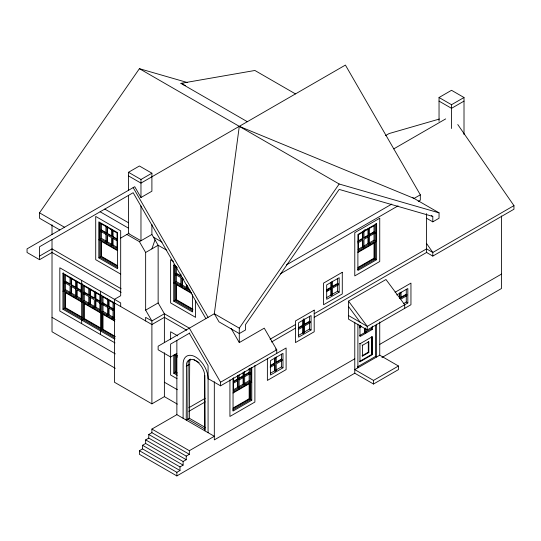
<?xml version="1.0" encoding="UTF-8"?>
<svg xmlns="http://www.w3.org/2000/svg" width="541" height="541" viewBox="0 0 541 541"><rect width="100%" height="100%" fill="white"/><g stroke="black" fill="none" stroke-linecap="round" stroke-linejoin="round"><path stroke-width="0.81" d="M205.195 427.41L189.35 418.261L186.226 420.066L186.571 363.417A13.207 7.621 60 0 1 195.592 360.631A13.207 7.621 60 0 1 204.613 373.831L204.958 430.879M189.35 418.261L189.695 361.611A13.207 7.621 60 0 1 190.628 359.549M151.899 248.874L155.017 239.866M59.821 229.952L39.534 218.239L39.534 212.836L139.409 68.68L187.321 82.509M276.742 353.395L276.742 349.79L264.258 328.164L239.291 342.581L239.291 328.164L339.166 184.001L439.042 212.836L439.042 218.239L432.8 221.844L426.558 218.239M128.488 190.31L128.488 172.288L139.409 165.986L151.899 173.194L151.899 191.21L140.971 197.519L134.729 186.706L27.05 248.874L27.05 252.478L39.534 259.687L52.017 252.478L121.11 292.37M128.488 172.288L140.971 179.497L151.899 173.194M39.534 256.082L52.017 248.874L121.123 288.772M105.427 226.253L105.948 225.949M106.469 226.855L106.99 226.551L106.99 233.759L111.493 236.363L111.493 229.154L110.973 229.452M100.396 230.554L101.438 229.952L106.469 232.86L105.948 233.157L100.917 230.256L100.917 231.46L105.948 234.361L106.469 234.057M100.396 231.758L101.438 231.156L101.438 238.365L106.469 241.266L105.427 241.868M112.014 230.053L112.535 229.756L112.535 236.965L116.842 239.453M106.99 233.759L107.503 233.462L112.014 236.059M98.834 239.866L99.875 239.264L99.875 257.286L117.884 267.68M100.396 238.966L117.045 248.576L117.045 232.961L100.396 223.345L100.396 238.966L101.438 238.365M112.535 236.965L113.055 236.66L117.363 239.149M106.469 242.469L107.503 241.868L112.014 244.471M120.684 238.067L129.089 233.212M110.973 245.073L111.493 244.769L112.535 245.371L112.535 238.162L116.842 240.65M114.8 339.187L62.945 309.242L62.945 273.205L63.466 272.901L63.466 290.923L114.604 320.448M112.014 245.675L113.055 245.073L117.363 247.562M98.834 257.888L117.566 268.701L117.566 232.657L98.834 221.844L98.834 257.888L100.396 256.989M117.566 250.679L100.917 241.07L100.917 256.684L101.438 256.387L117.363 265.577M69.532 277.607L70.053 277.31L70.053 284.519L65.021 281.611L65.021 282.815L70.053 285.716L70.053 292.924L71.094 293.526L71.094 286.317L71.615 286.02L71.615 293.229L76.119 295.826L75.084 296.427M70.573 278.209L71.094 277.912L71.094 285.114L75.598 287.717L76.119 287.42L71.615 284.816L71.094 285.114M64.501 281.915L65.542 281.313L69.857 283.802M64.501 283.112L65.021 282.815M126.925 234.463L139.409 241.665L151.899 234.463L151.899 224.508M75.084 280.813L75.598 280.509L75.598 287.717M76.119 281.415L76.639 281.11M62.945 291.22L63.466 290.923M64.501 290.321L81.15 299.93L81.15 284.316L64.501 274.706L64.501 290.321L65.542 289.719L69.857 292.208M81.671 284.018L82.191 283.714L82.191 301.736M71.094 286.317L75.598 288.921L76.119 288.624M76.639 281.915L76.639 288.319L77.16 288.022L81.475 290.51M69.532 293.229L70.573 292.627M70.573 293.824L71.615 293.229M177.347 404.127L164.383 396.641L151.899 403.85L151.899 320.955L145.651 310.142L145.651 252.478L158.141 245.269L166.756 250.246M81.15 291.525L81.671 291.22L76.639 288.319M88.257 288.421L88.778 288.123L88.778 295.325L83.754 292.424L83.754 293.628L88.778 296.529L88.778 303.738L89.82 304.34L89.82 297.131L90.34 296.826L90.34 304.035L94.202 306.267M81.15 292.728L81.671 292.424L76.639 289.523L76.639 296.732L75.598 296.13L75.598 288.921M89.299 289.022L89.82 288.718L89.82 295.927L94.33 298.531L94.33 291.322L93.809 291.626M83.233 292.728L84.274 292.126L89.299 295.028M76.119 297.029L77.16 296.427L81.475 298.916M83.233 293.925L84.274 293.323L84.274 300.532L89.299 303.44M62.945 309.242L63.987 308.64L81.989 319.041M65.021 308.045L65.542 307.741L82.191 317.351L81.671 317.655L65.021 308.045L65.021 292.424L81.671 302.034L82.712 301.432L82.712 319.454L115.125 338.166M94.851 292.221L95.372 291.924L95.372 299.132L100.396 302.034L99.875 302.338M89.82 295.927L90.34 295.629L94.202 297.861M83.233 301.134L99.875 310.744L99.875 295.129L83.233 285.52L83.233 301.134L84.274 300.532M439.042 121.292L439.042 97.508L451.525 90.3L464.009 97.508L464.009 134.54M100.396 294.825L100.917 294.527M95.372 299.132L95.885 298.835L100.2 301.323M88.257 304.035L88.778 303.738M89.82 297.131L94.33 299.734L94.33 306.943L95.372 307.538L95.372 300.336L95.885 300.032L95.885 307.241L100.2 309.729M89.299 304.637L90.34 304.035M385.449 135.663L389.101 133.553L439.366 119.04M106.99 299.234L107.503 298.93M99.875 303.535L100.396 303.237L95.372 300.336M93.809 307.241L94.851 306.639M108.024 299.836L108.545 299.531M101.958 303.535L103 302.94L108.024 305.841L107.503 306.138L102.479 303.237L102.479 304.441L107.503 307.342L108.024 307.038M94.851 307.843L95.885 307.241M101.958 304.739L102.479 304.441M192.474 294.744L192.474 311.947L173.742 301.134L173.742 265.097L174.263 264.792L174.263 282.815L191.548 292.796M439.042 97.508L451.525 104.717L464.009 97.508M81.671 320.056L83.233 319.156M83.754 318.852L84.274 318.554L100.917 328.164L100.396 328.468L83.754 318.852L83.754 303.237L100.396 312.847L101.438 312.245L101.438 330.267M112.535 302.433L113.055 302.135L113.055 309.344L113.576 309.046L109.066 306.443L108.545 306.74L108.545 300.336M113.576 303.034L114.097 302.737L114.097 309.946L114.618 309.641L114.618 303.237M464.009 101.113L451.525 108.322L439.042 101.113M115.01 303.866L101.958 296.326L101.958 311.947L103 311.346L108.024 314.247L106.99 314.848M175.304 273.8L176.346 273.205L180.653 275.694M107.503 307.342L107.503 314.551L108.545 315.153L108.545 307.944L113.055 310.548L113.576 310.243M175.304 275.004L176.346 274.402L176.346 281.611L180.653 284.099M393.774 148.876L445.676 118.905M108.024 315.45L109.066 314.848L113.576 317.452L112.535 318.054M180.336 285.114L180.856 284.816L181.891 285.418L181.891 278.209L182.412 277.905L182.412 285.114L186.922 287.717L185.881 288.319M173.742 283.112L174.263 282.815M177.462 267.842L175.304 266.598L175.304 282.213L176.346 281.611M113.576 318.656L114.618 318.054L114.618 310.845L114.097 311.143L114.097 318.351L113.055 317.75L113.055 310.548M100.396 330.869L101.958 329.969L101.958 312.766M114.78 321.151L102.479 314.05L102.479 329.665L103 329.368L115.301 336.468M181.377 285.716L182.412 285.114M145.651 310.142L158.141 302.933L158.141 245.269L151.899 234.463M186.922 288.921L187.964 288.319L189.397 289.151M173.742 301.134L174.784 300.532L192.792 310.926M175.825 299.93L176.346 299.633L192.988 309.242L192.474 309.54L175.825 299.93L175.825 284.316L191.751 293.506M286.48 264.88L391.806 204.072M280.238 273.888L398.048 205.871M128.488 175.893L140.971 183.101L345.408 65.076L420.316 194.814L414.075 198.419L239.291 126.337L214.317 313.746L219.004 321.854L239.291 333.567L245.533 329.963L245.533 324.559L339.166 189.411L432.8 216.441L432.8 221.844M363.856 230.419L365.297 229.587M189.83 332.986L170.625 344.069L170.625 375.014L177.042 378.72M418.234 201.421L420.316 200.224L420.316 194.814M358.088 240.955L362.402 238.466L362.923 238.764L362.923 231.555M364.086 237.492L367.948 235.261L368.468 235.558L368.468 228.356L368.989 228.654M375.062 232.36L374.02 231.758L368.989 234.659L369.51 234.963L374.541 232.055L374.541 233.259L369.51 236.16L368.989 235.862M358.609 241.252L362.923 238.764M368.468 235.558L363.965 238.162L363.965 230.953M358.609 242.456L362.923 239.967L362.923 247.176L363.965 246.574L364.478 246.872M176.866 353.395L170.625 356.992L158.141 349.79L158.141 346.186L214.317 313.746L239.291 328.164M358.088 249.36L362.402 246.872L363.444 247.474M364.086 245.898L367.948 243.673L368.989 244.268M375.062 240.765L358.413 250.375L358.413 234.76L375.062 225.151L375.062 240.765L374.02 240.163L368.989 243.071L370.03 243.673M358.095 251.761L376.096 241.367L376.096 223.345M357.892 252.478L374.541 242.868L374.541 258.49L357.892 268.099M173.742 355.194L173.742 373.216L174.784 372.614L176.948 373.858M177.272 357.229L175.825 356.397L175.825 372.012L176.346 371.714L176.346 356.093M186.226 366.243L189.35 364.438M358.095 267.382L374.02 258.185L374.541 258.49M373.621 259.619L375.062 258.787L376.617 259.687L376.617 223.649L357.892 234.463L357.892 270.5L376.617 259.687M357.574 269.486L375.576 259.085L375.576 241.888M326.548 289.793L330.842 287.318L331.363 287.616L331.363 281.841M338.125 283.714L337.604 283.416L331.883 286.716L332.404 287.021L338.125 283.714L338.125 284.918L332.404 288.218L332.404 294.825L331.363 295.427L330.842 295.129L330.842 288.522L331.363 288.82L331.363 295.427M326.358 290.51L331.363 287.616M326.548 290.997L327.981 290.172M326.358 291.714L331.363 288.82M326.548 297.604L337.604 291.22L339.166 292.126L339.166 277.709L326.683 284.918L326.683 299.329L339.166 292.126M270.067 339.227L295.467 324.559M314.199 313.746L426.558 248.874L432.8 252.478L513.95 205.627L457.767 124.538M271.514 341.993L295.467 328.164M314.199 317.351L426.849 252.309M298.463 327.636L302.75 325.161L303.271 325.459L303.271 319.677M303.792 318.777L303.792 324.559L309.513 321.259L310.034 321.557L310.034 322.761L304.312 326.061L304.312 332.668L303.271 333.27L302.75 332.972L302.75 326.365L303.271 326.663L303.271 333.27M298.267 328.353L303.271 325.459M303.792 324.559L304.312 324.857L310.034 321.557M298.267 329.55L303.271 326.663M395.106 292.262L410.95 283.112L410.95 304.739L367.258 329.969L348.526 319.156L348.526 301.134L385.983 279.508L404.709 304.739L404.709 308.343M426.558 213.607L426.558 252.478L432.8 256.082L513.95 209.232L513.95 205.627M298.463 335.447L309.513 329.063L311.075 329.963L311.075 315.552L298.591 322.761L298.591 337.171L311.075 329.963M267.376 358.798L267.376 380.424L286.108 369.611L286.108 347.985L220.559 385.828L220.559 382.223L276.742 349.79L275.355 348.986M233.245 381.506L237.553 379.018L238.074 379.322L238.074 375.319M243.626 376.117L243.105 375.819L238.595 378.416L239.115 378.72L243.626 376.117L243.626 372.113M250.213 372.911L249.171 372.309L244.147 375.217L244.66 375.515L249.692 372.614L249.692 373.817L244.66 376.719L244.147 376.414M151.899 429.074L176.866 414.663L214.317 436.283L189.35 450.7L151.899 429.074L151.899 432.678L189.35 454.305L189.35 450.7M188.816 407.758L205.222 398.284M233.766 381.811L238.074 379.322M233.766 383.008L238.074 380.519L238.074 387.728L239.115 387.126L239.115 379.924L243.626 377.32L243.626 384.529L244.66 383.927L244.66 376.719M148.775 434.484L186.226 456.104L186.226 459.708L148.775 438.088L148.775 434.484L151.899 432.678M188.816 411.363L205.222 401.889M270.372 365.479L274.659 363.004L275.18 363.302L275.18 357.52M276.417 361.99L281.421 359.096L281.942 359.4L281.942 360.597L276.221 363.904L276.221 370.511L275.18 371.112L274.659 370.808L274.659 364.201M270.175 366.196L275.18 363.302M281.942 359.4L276.221 362.7L276.221 356.918M270.175 367.393L275.18 364.506L275.18 371.112M145.651 439.887L183.108 461.514L183.108 465.118L145.651 443.492L145.651 439.887L148.775 438.088M396.736 294.926L407.833 288.522L407.833 302.94L367.258 326.365L348.526 315.552M233.245 389.919L237.553 387.43L238.595 388.032M244.147 384.827L243.105 384.225L238.595 386.829L239.636 387.43M233.563 377.719L233.563 390.933L250.213 381.324L249.171 380.722L244.147 383.623L245.181 384.225M233.245 392.32L251.254 381.926L251.254 368.002M142.533 445.29L179.984 466.917L179.984 470.521L142.533 448.895L142.533 445.29L145.651 443.492M233.049 393.037L249.692 383.427L249.692 399.042L233.049 408.651M406.791 294.527L406.271 294.23L400.55 297.53L401.07 297.834L406.791 294.527L406.791 295.731L401.07 299.031M270.372 373.29L275.7 370.213L276.221 370.511M276.417 369.801L281.421 366.906L282.984 367.806L282.984 353.395L270.5 360.597L270.5 375.014L282.984 367.806M398.467 366.007L373.5 380.424L354.774 369.611L379.741 355.194L398.467 366.007L398.467 369.611L373.5 384.029L354.774 373.216L176.866 475.924L139.409 454.305L139.409 450.7L142.533 448.895M359.454 326.663L360.881 325.838M359.454 327.866L361.598 326.622M403.41 303.69L406.271 302.034L407.833 302.94M233.252 407.934L249.171 398.744L249.692 399.042M359.65 335.562L364.654 332.668L365.175 332.972L366.216 332.37L366.216 329.002M365.696 332.066L371.417 328.766L372.458 329.368L372.458 326.088M232.725 410.037L250.733 399.643L250.733 381.621L251.775 382.223M372.458 329.368L359.975 336.576L359.975 325.107M251.775 367.481L251.775 400.245L233.049 411.059L233.049 378.294M359.454 343.481L359.975 343.778L372.458 336.576L372.458 354.592L359.975 361.801L359.454 361.503L371.938 354.294L371.938 337.09M362.051 344.982L362.571 345.286L368.813 341.682L368.813 352.489L362.571 356.093L362.051 355.795L368.299 352.191L368.813 352.489M186.226 456.104L189.35 454.305M354.774 358.798L214.317 439.887L214.317 381.73M379.741 344.38L501.466 274.104M183.108 461.514L186.226 459.708M179.984 466.917L183.108 465.118M357.574 366.791L375.576 356.397L376.617 356.999L376.617 324.201M139.409 450.7L176.866 472.32L179.984 470.521M381.926 357.533L501.466 288.522L501.466 215.974M247.325 121.698L180.917 83.361L254.892 70.479L295.467 93.904M180.917 83.361L184.028 84.261M184.041 85.167L185.597 85.613M412.81 197.695L439.042 212.836M431.414 215.643L432.8 216.441M139.409 68.68L339.166 184.001M374.02 232.961L375.062 233.556M375.576 241.07L376.617 241.665M374.541 242.868L374.02 242.571L374.02 258.185M357.892 241.665L358.413 241.969M357.892 242.868L358.413 243.173M338.125 284.918L337.604 284.613L337.604 291.22M331.883 294.527L332.404 294.825M372.458 354.592L371.417 353.99L371.417 336.793M310.034 322.761L309.513 322.456L309.513 329.063M104.812 209.076L128.515 222.764M153.455 237.161L162.077 242.138M100.132 211.781L128.143 227.95M304.312 332.668L303.792 332.37L303.792 325.763M173.478 261.337L170.625 259.687L170.625 302.933L195.592 317.351L195.592 300.715M173.742 265.097L175.906 266.341M181.891 278.209L183.825 279.325M175.304 282.213L190.513 290.99M180.545 285.837L181.986 286.669M117.363 249.962L99.355 239.568L99.355 222.365M39.534 212.836L64.501 227.254M281.942 360.597L281.421 360.299L281.421 366.906M100.917 256.684L117.566 266.294M120.684 274.104L95.716 259.687L95.716 216.441L120.684 230.858L120.684 295.731L114.442 299.335L114.442 382.223L151.899 403.85M186.706 330.24L164.383 317.351L151.899 324.559L62.945 273.205M250.213 374.115L249.171 373.513L249.171 380.722M177.759 335.887L170.625 331.768L170.625 339.254M238.595 379.62L239.115 379.924M108.545 306.74L113.055 309.344M193.996 359.677L199.074 362.612M101.958 311.947L115.01 319.481M175.304 354.294L177.462 355.538M174.263 354.896L177.144 356.56M251.775 400.245L250.213 399.346L250.213 368.11M220.559 385.828L208.075 378.619A17.657 10.191 60 0 0 195.592 356.992A17.657 10.191 60 0 0 183.108 364.201L183.108 418.261M102.479 329.665L114.78 336.773M175.825 372.012L177.272 372.85M173.742 373.216L177.347 375.292M114.99 342.893L59.821 311.048L59.821 267.795L120.684 302.933L120.684 306.537M52.017 317.351L115.294 353.882M164.383 382.223L177.347 389.709M115.294 368.299L52.017 331.768L52.017 239.555M205.073 429.148L187.788 419.167L188.133 362.511A13.207 7.621 60 0 1 190.554 359.075M348.526 301.134L367.258 326.365L367.258 329.969M348.526 306.537L360.232 322.308M426.558 243.47L432.8 252.478L432.8 256.082M231.129 328.441L239.291 342.581M133.167 187.605L208.075 317.351M205.871 318.629L133.167 192.704L39.534 246.764L39.534 259.687M139.409 241.665L145.651 252.478M220.559 382.223L189.35 328.164L164.383 313.746L158.141 302.933M189.35 333.263L208.075 365.696L208.075 432.678M451.525 104.717L451.525 128.501M406.271 289.273L406.271 294.23M406.271 295.427L406.271 302.034M401.07 292.052L401.07 297.834M400.029 292.647L400.029 298.429M399.508 293.175L399.508 298.132M379.741 321.929L379.741 355.194M375.576 325.283L375.576 356.397M374.02 225.347L374.02 231.758M374.02 233.759L374.02 240.163M373.5 380.424L373.5 384.029M371.417 327.082L371.417 328.766M369.51 227.754L369.51 234.963M369.51 236.16L369.51 243.369L368.468 243.971L368.468 236.762L363.965 239.365L363.965 246.574M368.299 341.378L368.299 352.191M367.948 228.857L367.948 235.261M367.948 236.464L367.948 243.673M365.175 327.927L365.175 332.972M364.654 328.461L364.654 332.668M362.571 345.286L362.571 356.093M362.402 232.055L362.402 238.466M362.402 239.663L362.402 246.872M359.975 343.778L359.975 361.801M357.892 324.079L357.892 367.806M354.774 322.206L354.774 373.216M337.604 278.459L337.604 283.416M332.404 281.239L332.404 287.021M330.842 282.361L330.842 287.318M309.513 316.302L309.513 321.259M304.312 319.082L304.312 324.857M302.75 320.204L302.75 325.161M281.421 354.145L281.421 359.096M274.659 358.047L274.659 363.004M254.892 365.452L254.892 402.044L229.925 416.462L229.925 379.87M249.171 368.306L249.171 372.309M249.171 383.123L249.171 398.744M244.66 371.511L244.66 375.515M243.105 372.614L243.105 375.819M243.105 377.016L243.105 384.225M239.115 374.717L239.115 378.72M237.553 375.819L237.553 379.018M237.553 380.222L237.553 387.43M204.823 375.332L204.823 429.155M187.964 286.716L187.964 288.319M187.443 285.418L187.443 288.617L186.402 288.022L186.402 284.816M180.856 274.003L180.856 276.404L175.825 273.503L175.825 274.706L180.856 277.607L180.856 284.816M176.866 340.472L176.866 414.663M176.866 472.32L176.866 475.924M176.346 266.794L176.346 273.205M176.346 284.011L176.346 299.633M174.784 282.51L174.784 300.532M174.784 354.592L174.784 372.614M164.383 342.629L164.383 313.746L151.899 320.955L145.651 317.351L145.651 320.955M164.383 352.739L164.383 396.641M140.971 179.497L140.971 197.519M140.971 205.932L140.971 240.765L128.488 233.556L128.488 195.409M113.055 230.256L113.055 236.66M113.055 238.662L113.055 245.073M111.493 244.769L111.493 237.567L106.99 234.963L106.99 242.172L105.948 241.57L105.948 234.361M109.066 300.032L109.066 306.443M109.066 308.444L109.066 314.848M107.503 227.051L107.503 233.462M107.503 235.463L107.503 241.868M107.503 299.734L107.503 306.138M105.948 226.753L105.948 233.157M103 296.529L103 302.94M103 304.137L103 311.346M103 313.746L103 329.368M101.438 223.548L101.438 229.952M101.438 240.765L101.438 256.387M100.917 295.345L100.917 312.549M100.396 291.22L100.396 334.473M95.885 292.424L95.885 298.835M90.34 289.219L90.34 295.629M84.274 285.716L84.274 292.126M84.274 302.94L84.274 318.554M81.671 280.414L81.671 323.66M77.16 281.611L77.16 288.022M77.16 290.023L77.16 296.427M71.615 278.412L71.615 284.816M65.542 274.902L65.542 281.313M65.542 282.517L65.542 289.719M65.542 292.126L65.542 307.741M63.987 290.625L63.987 308.64M52.017 224.731L52.017 234.463M379.741 218.239L354.774 232.657L354.774 275.903L379.741 261.492L379.741 218.239M342.284 272.299L323.559 283.112L323.559 304.739L342.284 293.925L342.284 272.299M314.199 310.142L295.467 320.955L295.467 342.581L314.199 331.768L314.199 310.142"/></g></svg>
